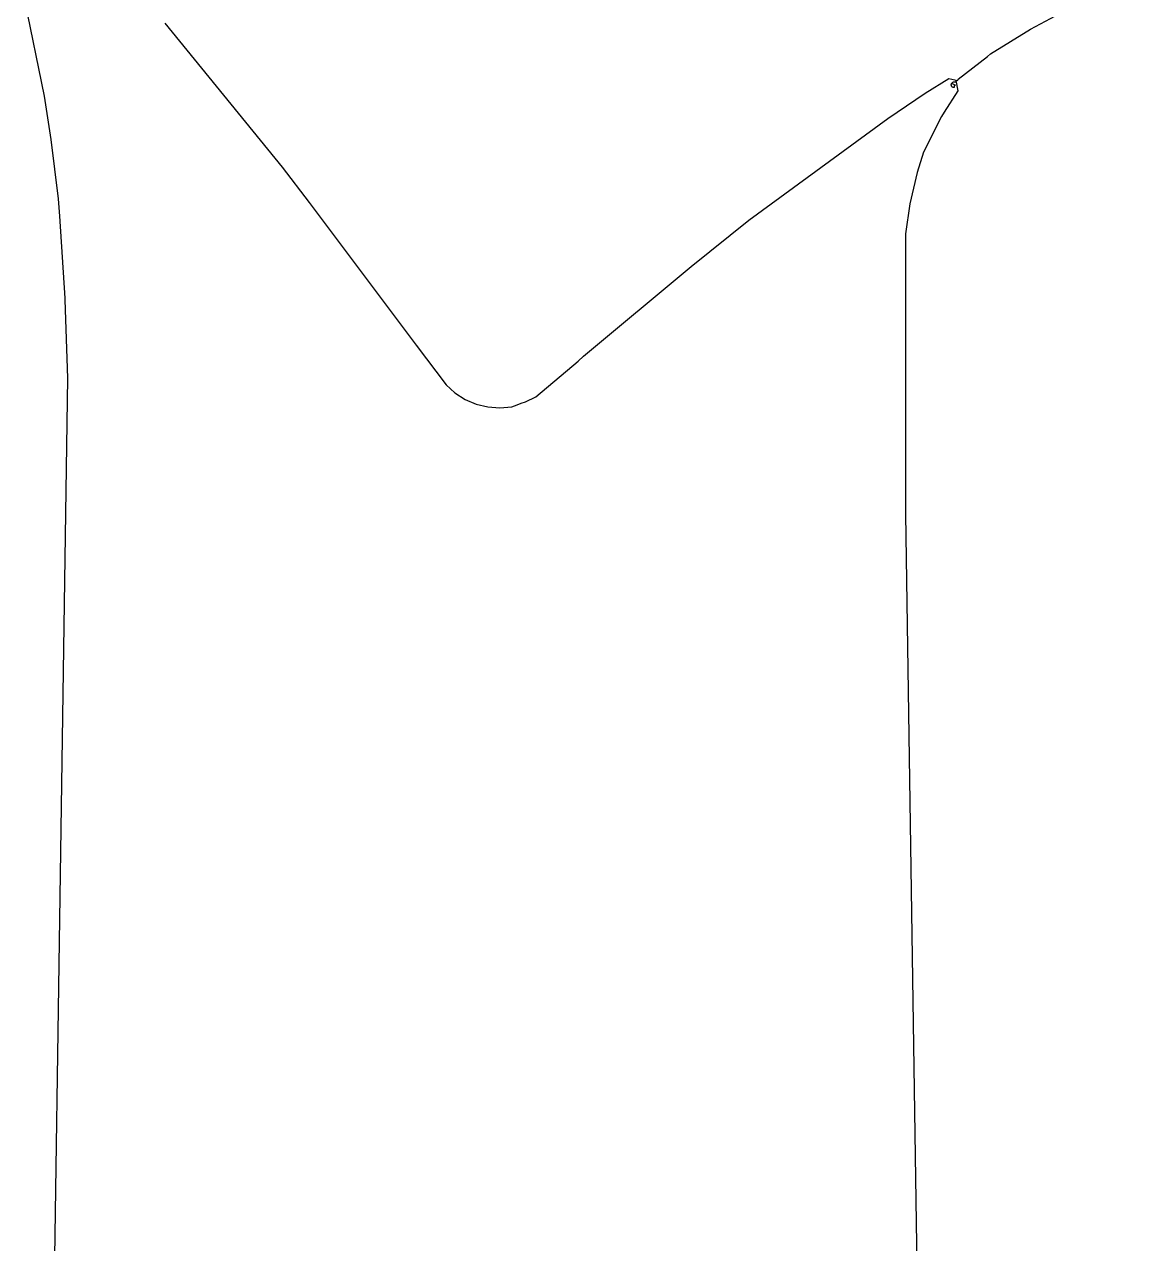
# Model space of a CAD drawing. Extents: x -68 to 722, y 3924 to 4942.
# Drawn here: x 536.9 to 593.4, y 4686.9 to 4748 of the extents above; entities that cross this region are included whole.
import ezdxf

# ---------------------------------------------------------------- set-up
doc = ezdxf.new("R2010")
doc.units = 0
doc.layers.get('0').update_dxf_attribs({"linetype": 'CONTINUOUS'})

msp = doc.modelspace()

# ---------------------------------------------------------------- linework, layer by layer
at = {"color": 7, "linetype": 'CONTINUOUS'}
msp.add_line((583.624086, 4744.896717), (583.44945, 4744.984035), dxfattribs=at)
for points in [[(543.959871, 4748.018325), (549.852179, 4740.806233), (551.208926, 4739.032985), (556.57296, 4731.895114), (558.061733, 4729.899905), (558.511154, 4729.496549), (559.020564, 4729.17224), (559.576208, 4728.935733), (560.163082, 4728.793414), (560.76534, 4728.749127), (561.36672, 4728.804068), (561.628674, 4728.900117), (561.830917, 4728.986943), (562.043435, 4729.044191), (562.562977, 4729.301778), (564.684805, 4731.083059), (564.959857, 4731.340646), (570.343014, 4735.833141), (573.241972, 4738.155792), (580.209951, 4743.255145), (582.074191, 4744.525617), (583.274814, 4745.245988), (583.711404, 4745.15867), (583.733234, 4745.224159), (585.204543, 4746.363654), (585.361715, 4746.485899), (587.361298, 4747.72581), (593.381876, 4750.943467)], [(536.926403, 4749.184016), (537.921392, 4744.366874), (538.254074, 4742.195807), (538.61592, 4739.217488), (538.694681, 4738.351471), (538.958992, 4734.245706), (538.96231, 4734.155332), (539.09189, 4730.227346), (538.001114, 4656.793782)], [(583.624086, 4745.15867), (583.711404, 4744.634764), (583.034689, 4743.565123), (582.903712, 4743.346828), (581.999971, 4741.561182), (581.676894, 4740.539565), (581.318454, 4738.965052), (581.091863, 4737.474714), (581.091863, 4723.416566), (584.627545, 4489.405776), (584.628942, 4489.317236), (586.987489, 4331.35858)], [(583.536768, 4744.896717), (583.536768, 4744.8094), (583.44945, 4744.8094), (583.430445, 4744.827252), (583.414636, 4744.847987), (583.402454, 4744.871041), (583.394229, 4744.895784), (583.390188, 4744.921544), (583.390438, 4744.947617), (583.394975, 4744.973294), (583.403673, 4744.997875), (583.416297, 4745.02069), (583.432502, 4745.041118), (583.451846, 4745.058601), (583.473803, 4745.072664), (583.497775, 4745.082924), (583.523107, 4745.0891), (583.549111, 4745.091026), (583.575077, 4745.088647), (583.600298, 4745.082029), (583.624086, 4745.071353)]]:
    msp.add_lwpolyline(points, dxfattribs=at)

doc.saveas('drawing.dxf')
